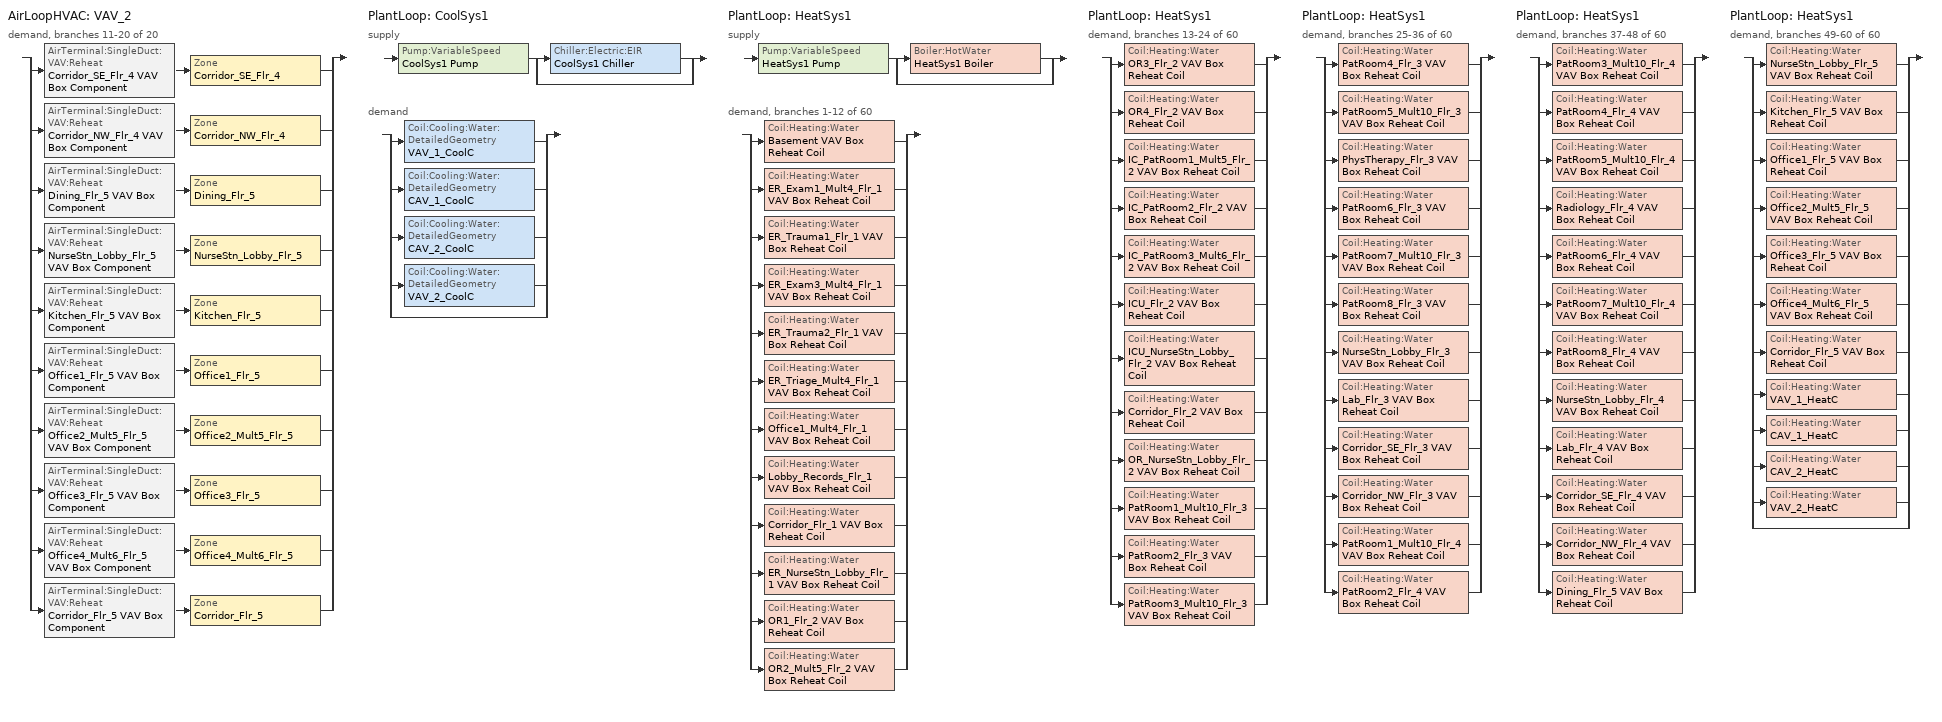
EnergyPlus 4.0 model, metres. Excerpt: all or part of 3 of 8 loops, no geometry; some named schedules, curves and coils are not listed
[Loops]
AirLoopHVAC 'VAV_2'
 demand, branches 11-20 of 20: split
  | AirTerminal:SingleDuct:VAV:Reheat 'Corridor_SE_Flr_4 VAV Box Component' > Zone 'Corridor_SE_Flr_4'
  | AirTerminal:SingleDuct:VAV:Reheat 'Corridor_NW_Flr_4 VAV Box Component' > Zone 'Corridor_NW_Flr_4'
  | AirTerminal:SingleDuct:VAV:Reheat 'Dining_Flr_5 VAV Box Component' > Zone 'Dining_Flr_5'
  | AirTerminal:SingleDuct:VAV:Reheat 'NurseStn_Lobby_Flr_5 VAV Box Component' > Zone 'NurseStn_Lobby_Flr_5'
  | AirTerminal:SingleDuct:VAV:Reheat 'Kitchen_Flr_5 VAV Box Component' > Zone 'Kitchen_Flr_5'
  | AirTerminal:SingleDuct:VAV:Reheat 'Office1_Flr_5 VAV Box Component' > Zone 'Office1_Flr_5'
  | AirTerminal:SingleDuct:VAV:Reheat 'Office2_Mult5_Flr_5 VAV Box Component' > Zone 'Office2_Mult5_Flr_5'
  | AirTerminal:SingleDuct:VAV:Reheat 'Office3_Flr_5 VAV Box Component' > Zone 'Office3_Flr_5'
  | AirTerminal:SingleDuct:VAV:Reheat 'Office4_Mult6_Flr_5 VAV Box Component' > Zone 'Office4_Mult6_Flr_5'
  | AirTerminal:SingleDuct:VAV:Reheat 'Corridor_Flr_5 VAV Box Component' > Zone 'Corridor_Flr_5'
PlantLoop 'CoolSys1'
 supply: Pump:VariableSpeed 'CoolSys1 Pump' > split
  | Chiller:Electric:EIR 'CoolSys1 Chiller'
  | bypass
 demand: split
  | Coil:Cooling:Water:DetailedGeometry 'VAV_1_CoolC'
  | Coil:Cooling:Water:DetailedGeometry 'CAV_1_CoolC'
  | Coil:Cooling:Water:DetailedGeometry 'CAV_2_CoolC'
  | Coil:Cooling:Water:DetailedGeometry 'VAV_2_CoolC'
  | bypass
PlantLoop 'HeatSys1'
 supply: Pump:VariableSpeed 'HeatSys1 Pump' > split
  | Boiler:HotWater 'HeatSys1 Boiler'
  | bypass
 demand, branches 1-12 of 60: split
  | Coil:Heating:Water 'Basement VAV Box Reheat Coil'
  | Coil:Heating:Water 'ER_Exam1_Mult4_Flr_1 VAV Box Reheat Coil'
  | Coil:Heating:Water 'ER_Trauma1_Flr_1 VAV Box Reheat Coil'
  | Coil:Heating:Water 'ER_Exam3_Mult4_Flr_1 VAV Box Reheat Coil'
  | Coil:Heating:Water 'ER_Trauma2_Flr_1 VAV Box Reheat Coil'
  | Coil:Heating:Water 'ER_Triage_Mult4_Flr_1 VAV Box Reheat Coil'
  | Coil:Heating:Water 'Office1_Mult4_Flr_1 VAV Box Reheat Coil'
  | Coil:Heating:Water 'Lobby_Records_Flr_1 VAV Box Reheat Coil'
  | Coil:Heating:Water 'Corridor_Flr_1 VAV Box Reheat Coil'
  | Coil:Heating:Water 'ER_NurseStn_Lobby_Flr_1 VAV Box Reheat Coil'
  | Coil:Heating:Water 'OR1_Flr_2 VAV Box Reheat Coil'
  | Coil:Heating:Water 'OR2_Mult5_Flr_2 VAV Box Reheat Coil'
PlantLoop 'HeatSys1'
 demand, branches 13-24 of 60: split
  | Coil:Heating:Water 'OR3_Flr_2 VAV Box Reheat Coil'
  | Coil:Heating:Water 'OR4_Flr_2 VAV Box Reheat Coil'
  | Coil:Heating:Water 'IC_PatRoom1_Mult5_Flr_2 VAV Box Reheat Coil'
  | Coil:Heating:Water 'IC_PatRoom2_Flr_2 VAV Box Reheat Coil'
  | Coil:Heating:Water 'IC_PatRoom3_Mult6_Flr_2 VAV Box Reheat Coil'
  | Coil:Heating:Water 'ICU_Flr_2 VAV Box Reheat Coil'
  | Coil:Heating:Water 'ICU_NurseStn_Lobby_Flr_2 VAV Box Reheat Coil'
  | Coil:Heating:Water 'Corridor_Flr_2 VAV Box Reheat Coil'
  | Coil:Heating:Water 'OR_NurseStn_Lobby_Flr_2 VAV Box Reheat Coil'
  | Coil:Heating:Water 'PatRoom1_Mult10_Flr_3 VAV Box Reheat Coil'
  | Coil:Heating:Water 'PatRoom2_Flr_3 VAV Box Reheat Coil'
  | Coil:Heating:Water 'PatRoom3_Mult10_Flr_3 VAV Box Reheat Coil'
PlantLoop 'HeatSys1'
 demand, branches 25-36 of 60: split
  | Coil:Heating:Water 'PatRoom4_Flr_3 VAV Box Reheat Coil'
  | Coil:Heating:Water 'PatRoom5_Mult10_Flr_3 VAV Box Reheat Coil'
  | Coil:Heating:Water 'PhysTherapy_Flr_3 VAV Box Reheat Coil'
  | Coil:Heating:Water 'PatRoom6_Flr_3 VAV Box Reheat Coil'
  | Coil:Heating:Water 'PatRoom7_Mult10_Flr_3 VAV Box Reheat Coil'
  | Coil:Heating:Water 'PatRoom8_Flr_3 VAV Box Reheat Coil'
  | Coil:Heating:Water 'NurseStn_Lobby_Flr_3 VAV Box Reheat Coil'
  | Coil:Heating:Water 'Lab_Flr_3 VAV Box Reheat Coil'
  | Coil:Heating:Water 'Corridor_SE_Flr_3 VAV Box Reheat Coil'
  | Coil:Heating:Water 'Corridor_NW_Flr_3 VAV Box Reheat Coil'
  | Coil:Heating:Water 'PatRoom1_Mult10_Flr_4 VAV Box Reheat Coil'
  | Coil:Heating:Water 'PatRoom2_Flr_4 VAV Box Reheat Coil'
PlantLoop 'HeatSys1'
 demand, branches 37-48 of 60: split
  | Coil:Heating:Water 'PatRoom3_Mult10_Flr_4 VAV Box Reheat Coil'
  | Coil:Heating:Water 'PatRoom4_Flr_4 VAV Box Reheat Coil'
  | Coil:Heating:Water 'PatRoom5_Mult10_Flr_4 VAV Box Reheat Coil'
  | Coil:Heating:Water 'Radiology_Flr_4 VAV Box Reheat Coil'
  | Coil:Heating:Water 'PatRoom6_Flr_4 VAV Box Reheat Coil'
  | Coil:Heating:Water 'PatRoom7_Mult10_Flr_4 VAV Box Reheat Coil'
  | Coil:Heating:Water 'PatRoom8_Flr_4 VAV Box Reheat Coil'
  | Coil:Heating:Water 'NurseStn_Lobby_Flr_4 VAV Box Reheat Coil'
  | Coil:Heating:Water 'Lab_Flr_4 VAV Box Reheat Coil'
  | Coil:Heating:Water 'Corridor_SE_Flr_4 VAV Box Reheat Coil'
  | Coil:Heating:Water 'Corridor_NW_Flr_4 VAV Box Reheat Coil'
  | Coil:Heating:Water 'Dining_Flr_5 VAV Box Reheat Coil'
PlantLoop 'HeatSys1'
 demand, branches 49-60 of 60: split
  | Coil:Heating:Water 'NurseStn_Lobby_Flr_5 VAV Box Reheat Coil'
  | Coil:Heating:Water 'Kitchen_Flr_5 VAV Box Reheat Coil'
  | Coil:Heating:Water 'Office1_Flr_5 VAV Box Reheat Coil'
  | Coil:Heating:Water 'Office2_Mult5_Flr_5 VAV Box Reheat Coil'
  | Coil:Heating:Water 'Office3_Flr_5 VAV Box Reheat Coil'
  | Coil:Heating:Water 'Office4_Mult6_Flr_5 VAV Box Reheat Coil'
  | Coil:Heating:Water 'Corridor_Flr_5 VAV Box Reheat Coil'
  | Coil:Heating:Water 'VAV_1_HeatC'
  | Coil:Heating:Water 'CAV_1_HeatC'
  | Coil:Heating:Water 'CAV_2_HeatC'
  | Coil:Heating:Water 'VAV_2_HeatC'
  | bypass
[Fan:ZoneExhaust] Availability Schedule=HVACOperationSchd; Fan Efficiency=1; Pressure Rise {Pa}=1.0e-006
Name | Maximum Flow Rate {m3/s} [*******]
Dining_Flr_5 Exhaust Fan | 0.74997
Kitchen_Flr_5 Exhaust Fan | 1.75103
[Coil:Heating:Water] Availablility Schedule=ALWAYS_ON; U-Factor Times Area Value {W/K}=AUTOSIZE; Maximum Water Flow Rate {m3/s}=AUTOSIZE; Coil Peformance input method=UFactorTimesAreaAndDesignWaterFlowRate; Nominal Capacity=AUTOSIZE; Design Inlet Water Temperature=82.2; Design Inlet Air Temperature=16.6; Design Outlet Water Temperature=71.1; Design Outlet Air Temperature=32.2
Basement VAV Box Reheat Coil; Corridor_Flr_1 VAV Box Reheat Coil; Corridor_Flr_2 VAV Box Reheat Coil; Corridor_Flr_5 VAV Box Reheat Coil; Corridor_NW_Flr_3 VAV Box Reheat Coil; Corridor_NW_Flr_4 VAV Box Reheat Coil; Corridor_SE_Flr_3 VAV Box Reheat Coil; Corridor_SE_Flr_4 VAV Box Reheat Coil; Dining_Flr_5 VAV Box Reheat Coil; ER_Exam1_Mult4_Flr_1 VAV Box Reheat Coil; ER_Exam3_Mult4_Flr_1 VAV Box Reheat Coil; ER_NurseStn_Lobby_Flr_1 VAV Box Reheat Coil; ER_Trauma1_Flr_1 VAV Box Reheat Coil; ER_Trauma2_Flr_1 VAV Box Reheat Coil; ER_Triage_Mult4_Flr_1 VAV Box Reheat Coil; ICU_Flr_2 VAV Box Reheat Coil; ICU_NurseStn_Lobby_Flr_2 VAV Box Reheat Coil; IC_PatRoom1_Mult5_Flr_2 VAV Box Reheat Coil; IC_PatRoom2_Flr_2 VAV Box Reheat Coil; IC_PatRoom3_Mult6_Flr_2 VAV Box Reheat Coil; Kitchen_Flr_5 VAV Box Reheat Coil; Lab_Flr_3 VAV Box Reheat Coil; Lab_Flr_4 VAV Box Reheat Coil; Lobby_Records_Flr_1 VAV Box Reheat Coil; NurseStn_Lobby_Flr_3 VAV Box Reheat Coil; NurseStn_Lobby_Flr_4 VAV Box Reheat Coil; NurseStn_Lobby_Flr_5 VAV Box Reheat Coil; OR1_Flr_2 VAV Box Reheat Coil; OR2_Mult5_Flr_2 VAV Box Reheat Coil; OR3_Flr_2 VAV Box Reheat Coil; OR4_Flr_2 VAV Box Reheat Coil; OR_NurseStn_Lobby_Flr_2 VAV Box Reheat Coil; Office1_Flr_5 VAV Box Reheat Coil; Office1_Mult4_Flr_1 VAV Box Reheat Coil; Office2_Mult5_Flr_5 VAV Box Reheat Coil; Office3_Flr_5 VAV Box Reheat Coil; Office4_Mult6_Flr_5 VAV Box Reheat Coil; PatRoom1_Mult10_Flr_3 VAV Box Reheat Coil; PatRoom1_Mult10_Flr_4 VAV Box Reheat Coil; PatRoom2_Flr_3 VAV Box Reheat Coil; PatRoom2_Flr_4 VAV Box Reheat Coil; PatRoom3_Mult10_Flr_3 VAV Box Reheat Coil; PatRoom3_Mult10_Flr_4 VAV Box Reheat Coil; PatRoom4_Flr_3 VAV Box Reheat Coil; PatRoom4_Flr_4 VAV Box Reheat Coil; PatRoom5_Mult10_Flr_3 VAV Box Reheat Coil; PatRoom5_Mult10_Flr_4 VAV Box Reheat Coil; PatRoom6_Flr_3 VAV Box Reheat Coil; PatRoom6_Flr_4 VAV Box Reheat Coil; PatRoom7_Mult10_Flr_3 VAV Box Reheat Coil; PatRoom7_Mult10_Flr_4 VAV Box Reheat Coil; PatRoom8_Flr_3 VAV Box Reheat Coil; PatRoom8_Flr_4 VAV Box Reheat Coil; PhysTherapy_Flr_3 VAV Box Reheat Coil; Radiology_Flr_4 VAV Box Reheat Coil
[AirTerminal:SingleDuct:VAV:Reheat] Availability Schedule=ALWAYS_ON; Maximum Air Flow Rate {m3/s}=AUTOSIZE; Zone Minimum Air Flow Input Method=Constant; Maximum Hot Water or Steam Flow Rate {m3/s}=AUTOSIZE; Minimum Hot Water or Steam Flow Rate {m3/s}=0; Convergence Tolerance=0.001; Damper Heating Action=NORMAL
Name | Constant Minimum Air Flow Fraction | Reheat Coil
Corridor_Flr_5 VAV Box Component | 0.3 | Corridor_Flr_5 VAV Box Reheat Coil
Corridor_NW_Flr_4 VAV Box Component | 0.3 | Corridor_NW_Flr_4 VAV Box Reheat Coil
Corridor_SE_Flr_4 VAV Box Component | 0.3 | Corridor_SE_Flr_4 VAV Box Reheat Coil
Dining_Flr_5 VAV Box Component | 0.3 | Dining_Flr_5 VAV Box Reheat Coil
Kitchen_Flr_5 VAV Box Component | 1 | Kitchen_Flr_5 VAV Box Reheat Coil
NurseStn_Lobby_Flr_5 VAV Box Component | 0.3 | NurseStn_Lobby_Flr_5 VAV Box Reheat Coil
Office1_Flr_5 VAV Box Component | 0.3 | Office1_Flr_5 VAV Box Reheat Coil
Office2_Mult5_Flr_5 VAV Box Component | 0.3 | Office2_Mult5_Flr_5 VAV Box Reheat Coil
Office3_Flr_5 VAV Box Component | 0.3 | Office3_Flr_5 VAV Box Reheat Coil
Office4_Mult6_Flr_5 VAV Box Component | 0.3 | Office4_Mult6_Flr_5 VAV Box Reheat Coil
[Zone equipment]
Corridor_Flr_5: Corridor_Flr_5 VAV Box Component
Corridor_NW_Flr_4: Corridor_NW_Flr_4 VAV Box Component
Corridor_SE_Flr_4: Corridor_SE_Flr_4 VAV Box Component
Dining_Flr_5: Dining_Flr_5 Exhaust Fan, Dining_Flr_5 VAV Box Component
Kitchen_Flr_5: Kitchen_Flr_5 Exhaust Fan, Kitchen_Flr_5 VAV Box Component
NurseStn_Lobby_Flr_5: NurseStn_Lobby_Flr_5 VAV Box Component
Office1_Flr_5: Office1_Flr_5 VAV Box Component
Office2_Mult5_Flr_5: Office2_Mult5_Flr_5 VAV Box Component
Office3_Flr_5: Office3_Flr_5 VAV Box Component
Office4_Mult6_Flr_5: Office4_Mult6_Flr_5 VAV Box Component
[Sizing:Zone] Zone Cooling Design Supply Air Temperature {C}=11.1; Zone Heating Design Supply Air Temperature {C}=50; Zone Cooling Design Supply Air Humidity Ratio {kg-H20/kg-air}=0.007; Zone Heating Design Supply Air Humidity Ratio {kg-H20/kg-air}=0.008; Heating Design Air Flow Method {Flow/Zone | DesignDay}=DesignDay
Name | Outdoor Air Method | Outside Air Flow per Zone Floor Area {(m3/s)/m2} | Cooling Design Air Flow Method {Flow/Zone | DesignDay | DesignDayWithLimit} | Cooling Minimum Air Flow | Outside Air Flow per Person {(m3/s)/person} | Outside Air Flow per Zone {m3/s}
Corridor_Flr_5 | Flow/Area | 0.00025 | DesignDay
Corridor_NW_Flr_4; Corridor_SE_Flr_4 | Flow/Area | 0.00025 | DesignDayWithLimit | 1.343822
Dining_Flr_5; NurseStn_Lobby_Flr_5; Office1_Flr_5; Office2_Mult5_Flr_5; Office3_Flr_5; Office4_Mult6_Flr_5 | Flow/Person |  | DesignDay |  | 0.01
Kitchen_Flr_5 | Flow/Zone |  | DesignDay |  |  | 1.75103
[ZoneControl:Thermostat] Control Type Schedule=Dual Zone Control Type Sched
Name | Zone | Control 1
Corridor_Flr_5 Thermostat | Corridor_Flr_5 | Corridor_Flr_5 DualSPSched
Corridor_NW_Flr_4 Thermostat | Corridor_NW_Flr_4 | Corridor_NW_Flr_4 DualSPSched
Corridor_SE_Flr_4 Thermostat | Corridor_SE_Flr_4 | Corridor_SE_Flr_4 DualSPSched
Dining_Flr_5 Thermostat | Dining_Flr_5 | Dining_Flr_5 DualSPSched
Kitchen_Flr_5 Thermostat | Kitchen_Flr_5 | Kitchen_Flr_5 DualSPSched
NurseStn_Lobby_Flr_5 Thermostat | NurseStn_Lobby_Flr_5 | NurseStn_Lobby_Flr_5 DualSPSched
Office1_Flr_5 Thermostat | Office1_Flr_5 | Office1_Flr_5 DualSPSched
Office2_Mult5_Flr_5 Thermostat | Office2_Mult5_Flr_5 | Office2_Mult5_Flr_5 DualSPSched
Office3_Flr_5 Thermostat | Office3_Flr_5 | Office3_Flr_5 DualSPSched
Office4_Mult6_Flr_5 Thermostat | Office4_Mult6_Flr_5 | Office4_Mult6_Flr_5 DualSPSched
[ThermostatSetpoint:DualSetpoint]
Name | Heating Setpoint Temperature Schedule | Cooling Setpoint Temperature Schedule
Corridor_Flr_5 DualSPSched; Corridor_NW_Flr_4 DualSPSched; Corridor_SE_Flr_4 DualSPSched; Dining_Flr_5 DualSPSched; NurseStn_Lobby_Flr_5 DualSPSched; Office1_Flr_5 DualSPSched; Office2_Mult5_Flr_5 DualSPSched; Office3_Flr_5 DualSPSched; Office4_Mult6_Flr_5 DualSPSched | ADMIN_HTGSETP_SCH | ADMIN_CLGSETP_SCH
Kitchen_Flr_5 DualSPSched | Kitchen_HTGSETP_SCH | Kitchen_CLGSETP_SCH
[SetpointManager:Scheduled] Control Variable {TEMP}=Temperature
Name | Schedule | Setpoint Node
CoolSys1 Loop Setpoint Manager | CW-Loop-Temp-Schedule | CoolSys1 Supply Outlet Node
HeatSys1 Loop Setpoint Manager | HW-Loop-Temp-Schedule | HeatSys1 Supply Outlet Node
[Boiler:HotWater]
HeatSys1 Boiler: Fuel Type=NATURALGAS; Nominal Capacity {W}=AUTOSIZE; Nominal Thermal Efficiency=0.786; Design Water Outlet Temperature {C}=82.2; Design Water Flow Rate {m3/s}=AUTOSIZE; Minimum Part Load Ratio=0; Maximum Part Load Ratio=1.2; Optimum Part Load Ratio=1; Water Outlet Upper Temperature Limit {C}=95; Boiler Flow Mode=VariableFlow; Parasitic Electric Load=0; Sizing Factor=1
[Chiller:Electric:EIR]
CoolSys1 Chiller: Reference Capacity {W}=AUTOSIZE; Reference COP { }=5.2; Reference Leaving Chilled Water Temperature {C}=6.67; Reference Entering Condenser Fluid Temperature {C}=29.4; Reference Chilled Water Flow Rate {m3/s}=AutoSize; Reference Condenser Water Flow Rate {m3/s}=AutoSize; Cooling Capacity Function of Temperature Curve=TraneChillerClgCapFuncTemp; Electric Input to Cooling Output Ratio Function of Temperature Curve=TraneChillerEIRFuncTemp; Electric Input to Cooling Output Ratio Function of Part Load Ratio Curve=TraneChillerEIRFuncPLR; Minimum Part Load Ratio=0.15; Maximum Part Load Ratio=1; Optimum Part Load Ratio=0.8; Minimum Unloading Ratio=0.15; Condenser Type=WaterCooled; Condenser Fan Power Ratio {W/W}=0; Leaving Chilled Water Lower Temperature Limit {C}=2; Chiller Flow Mode=VariableFlow; Design Heat Recovery Water Flow Rate {m3/s}=0; Sizing Factor=1
[Pump:VariableSpeed] Rated Flow Rate {m3/s}=AUTOSIZE; Rated Pump Head {Pa} [179352 Pa = 60 ft]=179352; Rated Power Consumption {W}=AUTOSIZE; Motor Efficiency=0.9; Fraction of Motor Inefficiencies to Fluid Stream=0; Coefficient 1 of the Part Load Performance Curve=0; Coefficient 2 of the Part Load Performance Curve=1; Coefficient 3 of the Part Load Performance Curve=0; Coefficient 4 of the Part Load Performance Curve=0; Minimum Flow Rate {m3/s}=0; Pump Control Type {Continuous | Intermittent}=Intermittent
CoolSys1 Pump; HeatSys1 Pump
[PlantEquipmentList]
CoolSys1 Equipment List: CoolSys1 Chiller
HeatSys1 Equipment List: HeatSys1 Boiler
[Sizing:Plant]
Name | Loop Type {COOLING | HEATING} | Design Loop Exit Temperature {C} | Design Loop Temperature Difference {C}
CoolSys1 | Cooling | 6.67 | 6.67
HeatSys1 | Heating | 82.2 | 11.1
[PlantEquipmentOperationSchemes] Control Scheme 1 Schedule=PlantOnSched
Name | Control Scheme 1 Object Type {*******} | Control Scheme 1
CoolSys1 Loop Operation Scheme List | PlantEquipmentOperation:CoolingLoad | CoolSys1 Operation Scheme
HeatSys1 Loop Operation Scheme List | PlantEquipmentOperation:HeatingLoad | HeatSys1 Operation Scheme
[PlantEquipmentOperation:HeatingLoad]
HeatSys1 Operation Scheme: Load Range 1 Lower Limit {W}=0; Load Range 1 Upper Limit {W}=1000000000000000; Priority Control 1 Equipment List=HeatSys1 Equipment List
[PlantEquipmentOperation:CoolingLoad]
CoolSys1 Operation Scheme: Load Range 1 Lower Limit {W}=0; Load Range 1 Upper Limit {W}=100000000000000; Priority Control 1 Equipment List=CoolSys1 Equipment List
[PlantLoop] Fluid Type {WATER}=Water; Maximum Loop Flow Rate {m3/s}=AUTOSIZE; Minimum Loop Flow Rate {m3/s}=0; Loop Volume {m3}=AUTOSIZE; Load Distribution Scheme {OPTIMAL | SEQUENTIAL}=Optimal
Name | Loop Equipment Operation Scheme | Maximum Loop Temperature {C} | Minimum Loop Temperature {C}
CoolSys1 | CoolSys1 Loop Operation Scheme List | 98 | 1
HeatSys1 | HeatSys1 Loop Operation Scheme List | 100 | 10
[Refrigeration:Case] Availablility Schedule=ALWAYS_ON; Zone=Kitchen_Flr_5; Rated Ambient Temperature {C}=23.88; Rated Ambient Relative Humidity {%}=55; Latent Case Credit Curve Type=CaseTemperatureMethod; Case Lighting Schedule=BLDG_LIGHT_SCH; Fraction Of Lighting Energy To Case=1; Case Anti-Sweat Heater Power per Unit Length {W/m}=0; Minimum Anti-Sweat Heater Power per Unit Length {W/m}=0; Anti-Sweat Heater Control Type {******}=None; Humidity At Zero Anti-Sweat Heater Energy {%}=0; Case Height {m}=0; Defrost Energy Correction Curve Type=None; Under Case HVAC Return Air Fraction=0
Name | Rated Total Cooling Capacity per Unit length {W/m} | Rated Latent Heat Ratio | Rated Runtime Fraction | Case Length {m} | Case Operating Temperature {C} | Latent Case Credit Curve | Standard Case Fan Power per Unit Length {W/m} | Operating Case Fan Power per Unit Length {W/m} | Standard Case Lighting Power per Unit Length {W/m} | Fraction of Anti-Sweat Heater Energy To Case | Case Defrost Power per Unit Length {W/m} | Case Defrost Type | Case Defrost Schedule | Case Defrost Drip-Down Schedule | Refrigerated Case Restocking Schedule | Case Credit Fraction Schedule | Case Defrost Type {*******}
Kitchen_Flr_5_Case:1_WALKINFREEZER | 734 | 0.1 | 0.4 | 10.98 | -23 | Kitchen_Flr_5_Case:1_WALKINFREEZERSingleShelfHorizontal_LatentEnergyMult | 69 | 69 | 33 | 0 | 364 | ELECTRIC | Kitchen_Flr_5_Case:1_WALKINFREEZER_CaseDefrost2aDaySched | Kitchen_Flr_5_Case:1_WALKINFREEZER_CaseDripDown2aDaySched | Kitchen_Flr_5_Case:1_WALKINFREEZER_WalkInStockingSched | Kitchen_Flr_5_Case:1_WALKINFREEZER_CaseCreditReduxSched
Kitchen_Flr_5_Case:2_SELFCONTAINEDDISPLAYCASE | 886.5 | 0.08 | 0.85 | 8.93 | 2 | Kitchen_Flr_5_Case:2_SELFCONTAINEDDISPLAYCASEMultiShelfVertical_LatentEnergyMult | 67 | 67 | 40 | 0.2 | 0 |  |  |  | Kitchen_Flr_5_Case:2_SELFCONTAINEDDISPLAYCASE_CaseStockingSched |  | NONE
[Refrigeration:CompressorRack] Heat Rejection Location {OUTDOORS | ZONE}=OUTDOORS; Design Condenser Fan Power {W}=1000; Condenser Type=AIRCOOLED
Name | Design Compressor Rack COP {W/W} | Compressor Rack COP As Function Of Temperature Curve | Condenser Fan Power Function of Temperature Curve | Refrigeration Case Name or CaseList
RACK1 | 1.5 | RACK1_RackCOPfTCurve | RACK1_RackCondFanCurve2 | Kitchen_Flr_5_Case:1_WALKINFREEZER
RACK2 | 3 | RACK2_RackCOPfTCurve |  | Kitchen_Flr_5_Case:2_SELFCONTAINEDDISPLAYCASE
[Schedule:Compact]
ALWAYS_ON: Through: 12/31, For: AllDays, Until: 24:00, 1
BLDG_LIGHT_SCH: Through: 12/31, For: Weekdays, Until: 07:00, 0.1, Until: 08:00, 0.5, Until: 16:00, 0.9, Until: 23:00, 0.3, Until: 24:00, 0.1, For: SummerDesignDay, Until: 24:00, 1, For: WinterDesignDay, Until: 24:00, 0, For: Saturday, Until: 07:00, 0.1, Until: 08:00, 0.2, Until: 18:00, 0.4, Until: 24:00, 0.1, For: AllOtherDays, Until: 08:00, 0.05, Until: 16:00, 0.1, Until: 24:00, 0.05
Dual Zone Control Type Sched: Control Type, Through: 12/31, For: AllDays, Until: 24:00, 4
HVACOperationSchd; PlantOnSched: On/Off, Through: 12/31, For: AllDays, Until: 24:00, 1
CW-Loop-Temp-Schedule: Temperature, Through: 12/31, For: AllDays, Until: 24:00, 6.7
HW-Loop-Temp-Schedule: Temperature, Through: 12/31, For: AllDays, Until: 24:00, 82.2
Kitchen_Flr_5_Case:1_WALKINFREEZER_CaseCreditReduxSched: Fraction, Through: 12/31, For:AllDays, Interpolate:No, Until: 7:00, 0.2, Until: 21:00, 0.4, Until: 24:00, 0.2
Kitchen_Flr_5_Case:1_WALKINFREEZER_CaseDefrost2aDaySched: On/Off, Through: 12/31, For:AllDays, Interpolate:Yes, Until: 11:00, 0, Until: 11:20, 1, Until: 23:00, 0, Until: 23:20, 1, Until: 24:00, 0
Kitchen_Flr_5_Case:1_WALKINFREEZER_CaseDripDown2aDaySched: On/Off, Through: 12/31, For:AllDays, Interpolate:Yes, Until: 11:00, 0, Until: 11:30, 1, Until: 23:00, 0, Until: 23:30, 1, Until: 24:00, 0
Kitchen_Flr_5_Case:1_WALKINFREEZER_WalkInStockingSched: Any Number, Through: 12/31, For: Tuesday Friday, Until: 4:00, 0, Until: 5:00, 725, Until: 6:00, 417, Until: 7:00, 290, Until: 24:00, 0, For: AllOtherDays, Until: 4:00, 0, Until: 5:00, 125, Until: 6:00, 117, Until: 7:00, 90, Until: 19:00, 0, Until: 20:00, 125, Until: 21:00, 117, Until: 22:00, 90, Until: 24:00, 0
[Curve:Biquadratic] Minimum Value of x=0; Maximum Value of x=20; Minimum Value of y=0; Maximum Value of y=50
Name | Coefficient1 Const | Coefficient2 x | Coefficient3 x**2 | Coefficient4 y | Coefficient5 y**2 | Coefficient6 x*y
TraneChillerClgCapFuncTemp | 1.07E+00 | 4.29E-02 | 4.17E-04 | -0.0081 | -4.02e-05 | -0.000386
TraneChillerEIRFuncTemp | 4.68E-01 | -0.0138 | 6.98E-04 | 1.09E-02 | 4.62E-04 | -0.000682
[Curve:Quadratic]
TraneChillerEIRFuncPLR: Coefficient1 Const=1.41E-01; Coefficient2 x=6.55E-01; Coefficient3 x**2=2.03E-01; Minimum Value of x=0; Maximum Value of x=1.2
[Curve:Cubic]
Kitchen_Flr_5_Case:1_WALKINFREEZERSingleShelfHorizontal_LatentEnergyMult: Coefficient1 Constant=0.0236; Coefficient2 x=0.0006; Coefficient3 x**2=0; Coefficient4 x**3=0; Minimum Value of x=-35; Maximum Value of x=20
